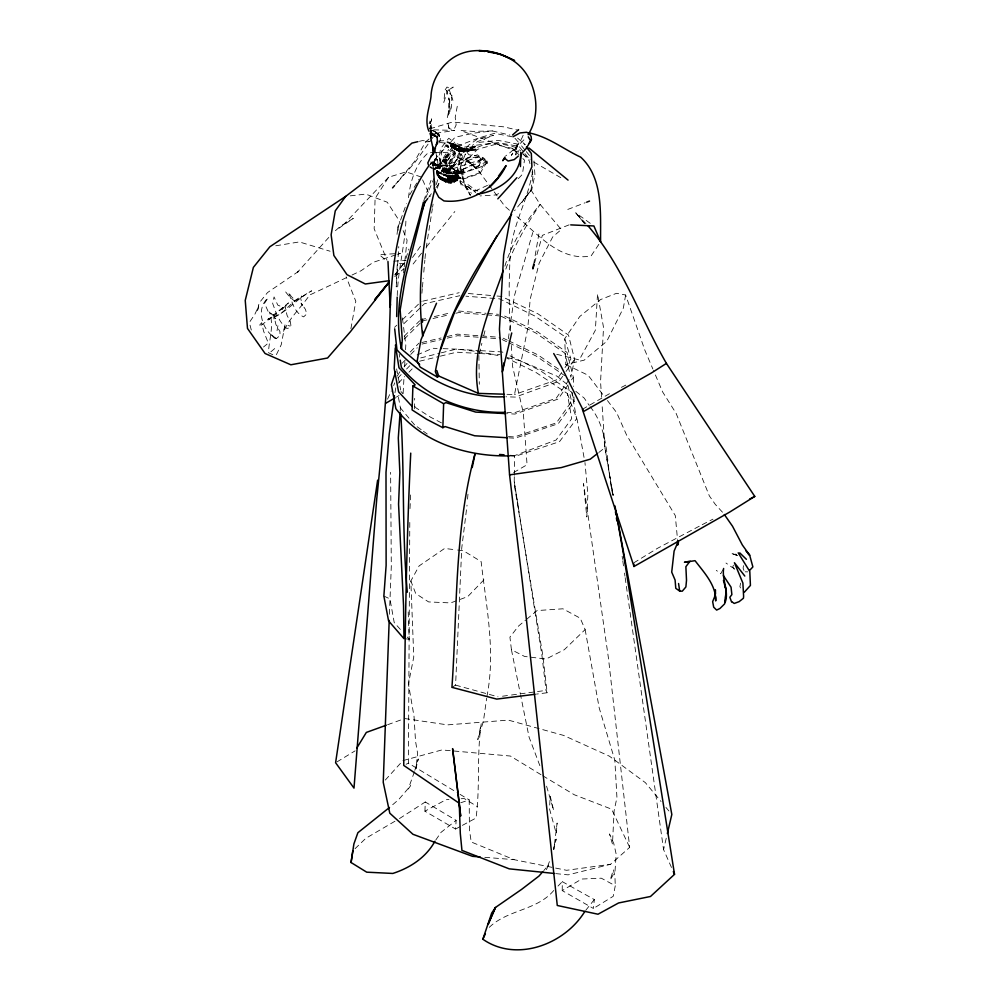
<?xml version="1.0" encoding="UTF-8"?>
<svg xmlns="http://www.w3.org/2000/svg" width="1000" height="1000" viewBox="0 0 1000 1000"><rect width="100%" height="100%" fill="white"/><g stroke="black" fill="none" stroke-linecap="round" stroke-linejoin="round"><path stroke-width="0.75" stroke-dasharray="5 3.75" d="M409.787 522.45L408.413 763.162L458.713 793.55M432.987 166.513L432.5 159.213M429.562 128.737L431.062 128.663L430.025 128.425L430.737 125.075L429.338 126.037M562.225 890.6L562.288 881.65L594.325 899.575L593.4 908.475L562.225 890.6L581.688 879.038L601.3 878.188L615.275 885.75L613.225 896.3L593.4 908.475M453.787 173.088L455.163 173.938L455.462 172.175L452.188 173.85L449.025 172.8L446.938 170.837L446.562 168.375L447.55 168.8L449.025 172.8L451.425 173.863L455.575 170.2L460.112 170.65L460.788 171.95L463.925 170.662C458.3 174.213 452.475 169.513 448.9 165.35M514.3 476.763L514.175 484.338L543 656.462L547.163 692.75L536.475 694.1M514.325 475.25L514.65 455.588L556.125 440.025L571.712 418.638L567.362 393.55L536.237 372.6L507 358.125M449.113 165.25L451.125 166.475L452.638 169.037L456.812 171.438C466.525 172.1 451.8 174.125 449.025 172.8L446.938 170.837L446.562 168.375L447.425 171.562L452.188 173.85M397.25 295.587C397.825 269.962 405.15 245.037 405.962 219.3M414.325 408.812L414.688 398.338M433.575 166.238L433.675 163.375L433.475 166.3M389.412 614.25L391.3 566.413L390.625 472.325M440.112 163.762L441.775 150.875L445.425 146.213M424.925 811.213L425.275 801.975L456.138 820.362L455.575 829.038L424.925 811.213L445.938 799.712L448.988 799.525M460.538 171.912L464.5 172L456.812 171.438M435.5 152.825L435.7 148.25L436.525 157.762L433.913 162.825L436.15 167.562M410 508.6L410.65 494.938M440.05 164.15L440.262 159.85L439.938 164.1M440.988 163.2L439.312 165.888M437.275 134.963L438.575 134.05L431.275 130.15M403.125 393.212L404.075 376.15M404.6 366.838L404.95 360.637M405.55 349.775L405.812 345.125L403.375 325.487M451.938 687.35L455.588 685.125L461.75 548.05L467.038 505.175M400.2 410.913L400.412 407.912L397.887 394.375M467.55 499.125L468.062 493.062M421.9 293.263L422.3 288.738M422.438 287.238L423.25 278.2M423.787 272.175L424.862 260.138M425 258.625L425.675 251.1M397.013 234.363L398.075 225.812L398.225 230.275M462.4 825.362L476.025 818.037C480.275 786.762 476.575 755.025 481.238 723.637L477.8 739.613L483.4 721.263L486.65 698.238M517.112 144.8L515.825 154.987L517.112 144.8L518.45 152.213M457.125 173.837L460.062 156.075L461.912 153.7M430.913 129.5L431.625 118.85L430.225 127.1M394.75 275.025L404.712 262.275L407.062 240.125L402.5 229.163M403.537 272.887L404.038 268.4M404.2 266.913L404.7 262.425L408.875 249.013M346.587 277.587L309.513 295.113C301.075 307.875 289.163 317.712 283.45 332.275L285.212 323.837L281.238 344.725L276.325 354.837L273.25 354.95L268.45 352.7C269.075 338.913 274.375 325.688 269.363 312.013L275.788 318.625L267.887 319.212C285.475 314.812 295.963 298.788 311.663 290.825L292.987 302.4L280.163 314.325L267.938 319.387L274.4 315.212L268.712 312.75L264.513 303.387L267.975 297.925C254.925 309.85 262.887 331.15 276.188 338.663L280.062 335.538L279.925 331.55L275.95 324.613L274.212 317.325L275.312 314.538L283.337 307.462L277.775 305.1L274.062 296.938L272.663 303.463C275.963 312.362 278.988 322.438 286.863 328.475L288.938 328.013L290.925 325.6L290.387 321.788L287.062 315.387L285.363 307.875L286.15 305.125L282.05 309.35L288.475 302.9L272.875 315.512L274.4 315.212L261.625 324.963L258.738 326.188L261.675 322.688L263.525 330.962L268.312 343.088L263.512 347.013M408.475 197.7C410.25 181.337 415.6 163.95 428.288 152.725L432.837 152.637M533.987 160.963L534.925 174.7L531.825 189.462L521.625 202.6L531.013 190L533 175.625L532.5 169.613M486.863 696.7C495.9 651.875 486.213 606.362 481.138 561.587L463.4 550.737L457.625 550.037M447.425 171.562L449.35 168.088L446.925 168.675L446.55 170.037L453.525 174.075M506.975 394.3L514.487 394.538L527.788 328.137L530.175 299.25L539.125 263.25L552.688 236.95L561.3 229.525L540.163 204.438L531.013 190M426.15 248.075L427.337 240.5M427.575 238.988L432.35 208.713M432.587 207.2L433.075 204.163M434.525 133.287L437.463 133.375L440.025 137.537L438.575 134.05L437.225 134.012L434.588 131.387M394.963 392.75L395.962 386.838M440.662 163.562L439.038 157.688L440.55 148.7L448.762 138.238L454.738 142.575M533.663 264.35L538.862 233.95M625.638 295.012L623.337 308.1L606.8 341.262L584.188 360.15L565.8 364.513L564.675 338.762L579.725 316.55L600.5 299.6L616.475 293.312L625.638 295.012L644.912 350.337L652.862 369M450.225 169.5L450.725 166.637L453.088 168L450.225 169.5L452.075 167.512M743.525 565.65L743.088 568.125L744.3 571.3M350.9 328.725L355.812 301.288L346.175 276.825M508.35 338.725L514.4 295.8L532.788 232.5M277.025 330.65L278.488 322.713M457.262 106.287L455.213 117.387L456.15 124.938L454.35 128.787L451.875 129.425L449.075 128.512L447.812 122.925L449.062 128.5M454.562 150.912L453.188 158.387L446.475 166.45M455.5 152.725L454.4 158.7L448.65 165.613M438.787 165.225L434.562 163.463L434.412 160.3L434.562 163.463L437.113 165.675M740.588 583.138L739.9 586.613L742.1 591.3M497 296.025L501.55 296.425L538.062 313.888L568.513 335.087L574.587 359.338L570.837 377.175L564.75 353.038L535.475 332.8L500.588 316M671.488 867.475L663.575 849.613L666.325 837.9M446.938 170.837L447.55 168.8M430.3 128.925L429.663 128.963M479.237 353.913L481.875 343.3M483.75 335.712L485.637 328.125M423.8 200.675L430.988 180.375M440.688 164.312L441.375 161.825M532.537 171.725C528.362 198.85 513.1 223.688 510.5 251.562C508.75 278 508.75 304.462 510.5 330.9M534.538 263.062L542.388 235.338L569.188 224.825M553.3 849.1L556.175 839.112L553.787 849.488L557.125 823.037L556.25 833.475L549.475 808.725L550.25 796.25L553.663 810.462L546.05 784.362M414.412 771.762L408.275 789L410.675 785.6L398.8 799.438L390.65 806.475M414.837 770.337L418.288 758.962L415.887 768.8L417.6 753.363L415.525 741.15L414.025 716.35L408.438 683.95L413.762 657.038L410.85 580.975L419.137 565.9L444.613 548.45L456.175 549.862M436.7 165.312L435.7 165.037L438.15 165L436.062 164.55L434.288 166.275L433.688 161.825L434.825 159.613L433.913 162.825L434.95 165.538L436.175 166.2L434.087 162.037L436.637 155.3L436.388 159.8L434.225 159.213L437.537 159.775L438.062 165.275M436.25 184.587L438.512 177.3M437.337 188.212L439.562 181.075M397.587 228.363L406.512 203.625M504.875 266.137C511.95 243.312 524.675 222.512 540.163 204.438C525.788 225.475 512.962 247.613 504.862 271.9M549.412 861.612L546.388 869.737L548.55 865.075L543.787 870.55M456.975 175.263L466.775 150.5M393.688 385.525L394.712 382.85M397.25 376.15L400.213 371.238M451.525 167.288L455.125 170.475L460.513 172.475L453.3 169.163L451.125 166.475L451.337 164.4L451.525 167.288L450.4 170.1L460.613 152.688M733.438 565.175L732.463 567.612L726 563.038M425.625 198.188L433.975 178.438M467.05 152.213L468.775 154.7L481.488 156.988L476.35 168.8L470.062 163.025L456.712 157.463L459.387 152.387M463.2 179.125L480.012 173.487L487.425 161.175L482.7 157.3L477.575 169.112L467.488 159.938L458.612 157.587L454.588 157.325L450.3 159.738L447.713 163.487M443.65 172.812L445.913 167.725M444.875 173.113L447.7 166.762M387.525 399.2L391.3 390.975M523.162 135.25C519.837 143.7 513.275 150.762 505.788 155.775M438.9 143.112L440.163 140.575L440.487 136.163L434.75 131.537L430.913 130.275L434.613 131.275L438.875 134.537L439.125 136.25L434.75 131.537M429.9 121.875L429.075 123.4L430.55 123.362L429.762 119.425L430.55 123.362M722.913 569.775L720.75 573.737L716.312 570.35M441.163 171.85L443.375 167.862M443.825 171.55L447.5 165.012M448.225 163.7L455.25 152.812M429.012 139.025L425.575 141.912L414.513 161.513L395.55 184.288M444.688 157.875L451.625 148.025M453.75 173.938L477.75 161.825L482.7 157.3M517.025 145.65L511.413 155.375L516.663 147.137L525.625 138.1M446.438 157.637L449.55 152.287L453.35 150.488M409.663 194.9L419.05 179.163M443.263 158.1L448.7 149.462M454.175 173.188L448.9 173.863L445.175 171.725L444.25 167.625L442.638 167.537L443.975 173.025M421.325 177.062L406.1 171.85L388.575 177.237L375.1 198.425L374.162 228.775L387 260.2M598.862 244.312L591.075 255.975C558.737 261.837 536.65 232.362 514.113 214.338M447.775 159.875L453.675 151.237M435.8 840L441.075 832.312L456.138 820.362M561.663 372.488L556.613 379.85L514.487 394.538M565.025 367.587L570.913 359L564.075 336.1L534.475 315.837L499.6 298.875L465.938 296.188M569.113 379.65L556.237 398.212L514.375 412.775L506.788 412.388M445.425 159.062L452.7 148.625M567.962 384.975L558.112 399.05L514.963 414.062L507.413 413.688M571.538 379.85L573.337 377.3L567.013 352.388L537.288 331.65L501.55 314.575M429.975 127.263L431.2 126.762L431.3 128.963L430.025 128.425L431.2 126.762L430.737 125.075M562.625 376.35L559.212 381.2L515.325 397.088L506.037 396.788M566.038 371.488L574.587 359.338M412.512 257.488L422.337 243.637M430.487 128.938L431.075 128.112M444.25 167.625L443.1 169.237L445.175 171.725L451.225 173.438M573.962 397.025L574.113 401.587L558.263 423.7L515.013 438.225L508.812 437.85M433.162 137.075L414.938 162.413L396.625 183.25M447.287 157.6L452.837 150.2M428.638 197.362L431.362 193.738M435.913 187.688L440.462 181.65M413.113 264.025L421.662 253.025M426.413 246.912L454.837 211.537M466.538 147.75L468.4 145.375L477.287 139.1L493.462 135.387L477.362 141.675L472.362 145.387M445.125 157.938L449.55 152.287L434.363 152.6M439.575 164.488L441.025 162.662L441.138 163.525M395.087 274.475L404.712 262.275M585.737 910.325L594.325 899.575M531.825 189.462L514.562 210.725M457.837 174.513L461.788 171.062L454.212 175.25M446.562 161.65L454.988 151.5M404.113 366.788L407.025 363.438M328.787 237.425L297.375 272.362L300.262 270.212L267.525 292.562L259.1 303.05L257.275 311.8L258.7 306.05L254.8 314.4L250.125 321.3L250.012 325.087L251.762 331.788M385.312 780.037L400.863 762.887M428.663 166.05L444.913 148.338M451.012 141.688L455.075 137.262L473.663 133.162L492.312 130.938L509.963 135.075M518.375 178.625L522.425 174.275L524.462 160.1L520.125 155.85M388.575 177.237L344.062 224.15L339.062 228.05L353.325 218.425L340.95 225.888L333.988 231.912M447.062 173.438L465.562 153.963M553.75 890.487C537.025 910.6 507.438 909.513 489.188 927.438M558.013 886.062L562.288 881.65M398.338 383.162L404.712 376.575M408.963 372.188L412.15 368.888M483.888 579.875L467.713 596.613L457.75 600.288M397.887 377.95L401.138 374.613M406.562 369.038L409.812 365.688M410.288 352L418.862 343.212M402.05 363.35L405.312 360.012M410.737 354.45L417.262 347.775M404.212 336.238L419.625 320.825M404.237 339.087L420.238 323.075M394.538 327.362L396.763 325.2M402.312 319.825L421.2 301.525M403.738 323.837L421.188 306.913M422.287 305.85L424.462 303.738L459.812 295.7M526.675 619.25L537.075 610.575L562.925 608.8L580.237 618.2L585.138 629.575L564.312 649.712L546.062 659.038L524.587 656.45L511.438 649.737L509.925 637.137L518.587 625.988L525.525 620.212M355.025 848.713L365.825 838.3L398.15 819.362M432.4 162.775L430.7 164.375L431.112 161.213L432.4 162.775L432.8 165.8L437.025 164.775M437.975 165.287L438.675 164.613L437.738 164.913M448.862 171.725L453.175 172.05L456.025 173.925L457.375 172.725L455.163 173.938M555.725 873.6L568.125 874.862L610.6 864.275L629.675 847.362L608.538 658.763L583.525 483.6L586.788 516.962L587.888 494.475L584.963 462.537M394.738 276.675L403.663 268.9M274.713 348.575L270.262 352.337L268.45 352.7M457.062 174.688L458.938 173.15L457.388 173.375M446.925 168.675L448.462 171.7L451.238 169.725L446.55 170.037M598.8 452.488L604.913 447.7L601.962 403.225M460.675 173.812L479.812 167.375L487.425 163.038L482.7 159.162L476.425 163.825L461.688 169.838M747.7 571.85L745.175 571.812M455.312 175.338L461.788 171.062M399.475 818.562L425.275 801.975M294.35 300.912L301.737 295.988L300.663 298.25L302.375 305.363L301.062 303.1L305.487 309.4L306.712 314.012L303.625 316.887C294.088 312.462 291.95 301.337 288.5 292.35L291.512 296.788L295.663 300.438L294.35 300.912L289.375 296.675L285.113 291.225M449.663 173.438L446.525 172.562L447.438 172.262L443.512 169.95L444.513 169.338L443.1 169.237L442.638 167.537M582.388 409.312L610.662 393.013M452.638 169.037L453.3 169.163M633.837 562.812L657.337 548.4L700.875 525.363M336.9 761.938L355.112 750.85M455.062 173.275L460.112 170.65M396.4 397.088L399.087 395.538M513.6 472.525L527.062 464.762L523.337 412.975L512.5 366.05L511.287 344.65M455.725 174.75L458.363 173.25M455.575 829.038L461.037 826.1M498.6 193.575L496.012 194.963L480.05 195.925M702.212 524.675L712.95 519.175M621.375 387.362L628.15 383.938M477.587 147.375C490.337 140.825 504.975 144.15 518.013 148.112L520.812 151.225M487.425 161.175L467.013 171.588L457.013 173.825M406.075 764.287L408.413 763.162M352 275.038L361.012 270.775L373.288 262.3L396.125 254.775M442.537 170.037L441.475 170.525L443.188 171.962M487.5 185.375L476.225 190.487L468.05 184.675L458.4 180.362L462.912 185.275L468.575 187.075L475.55 192.3L472.962 189.95L477.863 190.837L471.875 190.438L468.575 187.075L464.3 185.175L470.275 195.162C464.513 184.788 459.975 173.525 459.188 161.562L464.762 184.188L470.275 195.162M417.113 354.938L432.7 348.275L437.137 348.438M450.475 166.762L451.125 166.475L453 168.812M461.287 174.95L464 173.863M456.025 173.925L458.475 172.95L455.575 170.2M457.05 146.287L478.175 138.15L494.65 133.3L513.987 137.15M567.788 209.425L585.188 202.738M456.337 600.812L450.65 602.913L428.625 601.925L415.75 593.625L410.85 580.975M387.65 724.725L401.85 719.575M460.675 802.788L469.212 799.9L469.412 829.575L471.225 841.988L514.075 859.663L566.587 870.3L610.6 864.275M397.55 254.312L400.4 253.363L379.263 254.662L386.4 260.637M449.462 163.787L477.475 154.812L486.2 160.863L478.8 173.175L461.975 178.812M450.688 165.95L478.688 156.975L487.425 163.038M449.462 167.25L460.487 163.9L467.587 157.912L481.488 156.988M429.925 128.787L452.625 122.025L504.05 126.875L518.55 130.375M402.938 760.6L441.912 749.938L510.375 756.038L541.413 774.938M482.7 159.162L450.675 169.412L448.725 167.775M420.737 357.912L439.825 353.188M441.287 352.825L455.975 349.188L478.975 350.55M419.588 361.2L438.85 356.525M440.337 356.163L456.637 352.2L478.325 353.438M419.412 141.3L422.425 140.575L429.862 141.387M421.825 342.512L441.037 337.975M446.95 336.587L457.3 334.137L500.163 337.35M422 344.075L441.325 339.538M447.275 338.137L457.688 335.688L500.737 338.875M422.725 301.175L459.162 292.7M420.725 319.725L426.775 318.325M434.325 316.588L450.962 312.75M422.375 320.938L426.938 319.887M433.025 318.488L449.775 314.65M455.863 313.25L458.913 312.55L485.15 314.725M434.75 160.325L437.537 159.775M464.412 147.113L468.913 146.387M476.413 145.175L498.15 142.625L519.062 146.375L523.987 152.425M275.763 245.787L299.325 241.925L330.1 251.238M435.9 133.275L454.7 130.438L433.225 129.812M502.512 696.213L510.012 695.212M511.512 695.013L546.038 690.413L547.163 692.75M350.3 195.85L365.7 194.088L387.25 202.225L398.5 219.562L400.213 223.675M445.175 171.725L446.262 171.612M478.9 142.363L498.462 140.45L520.55 144.65L525.35 150.475M393.75 261.2L406.1 260.325M425.575 141.912L429.95 141.625M438.688 141.037L445.962 140.562M453.175 172.05L460.788 171.95L459.45 171.938M461.188 798.737L464.237 798.55L477.525 806.725M444.525 171.137L445.588 171.075M449.125 173.637L446.637 173.738L445.138 172.438M492.312 130.938L472.925 131.375L460.675 130.512L521.575 153.262M439.938 163.6L442.175 163.562M443.512 169.95L444.8 170L446.613 173.05L458.4 157.6L455.062 162.062L457.925 157.775L471.287 163.337M443.05 348.65L457.825 349.188L475.725 351.362M450.138 172.838L449.025 172.8L447.188 170.325M404.475 263.587L397.275 263.225L396.25 286.938L398.762 246.612M479.875 353.525L500.025 354.675M480.513 350.65L501.975 351.912L504.787 353.275M509.263 455.887L515.425 456.262L559.513 441.662L576.587 418.825L571.8 392.225L539.812 370.337L506.188 353.963M508.425 436.562L514.438 436.938L556.388 422.875L571.613 401.463L567.312 382.413M510.112 455.25L514.65 455.588M484.812 857.312L514.075 859.663M458.525 311.012L486.175 313.3M487.713 313.438L498.475 314.325M486.688 314.85L499.038 315.863M468.237 293.5L490.95 295.487M405.275 638.8L409.188 639.225L408.162 610.638M440.275 142.525L446 143.188M477.212 351.538L498.038 355.513M404.7 718.55L447.525 724.875L508.363 720.113L563.513 735.387L609.375 756.162L645.362 782.65L661.05 801.513M737.65 555.612L732.087 553.638L736.562 554.362M519.038 154.775L512.525 148.387L494.875 144.512L477.663 149.275L466.625 160.1L461.475 174.7L466.012 186.75L471.438 193.325M506.95 357.562L518.837 360.3L556.775 376.05L568.663 385.6M430.025 128.425L431.062 128.663M288.062 325.55L290.163 326.062M556.725 354.3L579.25 359.95L595.35 330.275L597.537 293.938L603.538 327.5L600.55 381.75L601.562 397.088M455.588 685.125L498.013 696.812M732.087 553.638L738.025 555.7M432.438 130.588L434.762 131.463M457.15 143.75L463.963 146.337M448.475 87.662L446.962 87.013L444.975 90.2L443.8 102.312L447.612 90.962L453.212 87.075L450.138 89.05L448.475 87.662L452.938 100.412M383.862 596.062L389.95 598.888L394.225 622.587L402.212 631.462M565.8 364.513L588.125 375.25L603.75 395.712M503.088 338.137L507.262 340.15M508.663 340.812L537.938 354.9L560.688 370.65M502.088 339.538L507.537 342.175M508.9 342.837L536.138 356.05L564.75 375.7M441.45 422.863L430.613 417.225L416.125 407.938L414.113 405.75M437.612 165.362L434.913 163.95L434.087 162.037M437.587 133.525L438.875 134.537M448.263 169.95L449.875 170.837M533.725 162.037L563.612 179.288M437.225 134.012L438.525 134.8M542.725 775.738L574.312 794.762L611.6 809.163L629.675 847.362M460.025 794.35L469.212 799.9M417.137 426.737L422.2 430.387M423.462 431.287L427.262 434.025M522.788 154.137L530.087 159.4M590.237 223.325L575.675 212.775L584.312 223.388M575.8 391.312L584.125 398L589.212 405.387M517.612 138.1L525.388 144.75M434.613 131.275L438.113 134.238M509.438 210.25L504.775 206.15L500.188 199.975M734.725 569.15L732.675 567.263L735.3 570.588M459.225 152.963L479.1 171.575L499.275 198.738M512.525 148.387L518.413 154.512M585.913 223.637L575.675 212.775L584.812 223.738M401 391.538L403.013 393.725M722.487 512.212L715.275 504.363L709.35 495.887L676.137 413.413L662.638 391.962L653.475 370.438M407.188 637.013L409.188 639.225M514.925 138.225L520.55 144.65M522.663 153.3L529.263 160.825L529.95 163.612M437.8 133.963L439.087 135.488M451.675 172.925L452.725 174.175M414.6 424.913L400.412 407.912L400.588 410.925M439.038 157.688L440.887 159.9M665.95 807.412L668.888 810.95M526.312 151.637L530.15 156.3M524.963 153.625L529.888 159.662M607.438 400.538L616.625 412.575L626.638 435.15L675.288 515.588L677.513 539.438M523.088 142.662L524.775 144.863M446.9 169.975L447.525 170.863M590.062 406.613C610.15 431.225 605.85 465.438 612.775 494.775M442.05 169.625L443.038 171.475M422.6 179.85L430.2 196.6M539.85 765.65L529.062 737.075L520.55 694.912M567.362 393.55L577.163 419.688L584.7 461.075M532.038 171.975L532.737 174.762M572.05 392.512L574.113 401.587M457.7 168.162L458.938 174.288M460.175 180.4L461.1 185M511.438 649.737L520.25 693.4M396.625 368.925L400.712 390.025M603.337 433.2L604.913 447.7L612.987 494.625M585.138 629.575L599.175 707.837L614.85 760.288L616.938 797.562L614.113 810.85L612.463 844.125L609.5 833.95L613.775 843.512L616.175 854.175L614.987 871.625L610.175 880.037L613.413 869.688L614.925 876.338L615.275 885.75M611.325 485.513L613.125 495.588M604.913 447.7L613.088 495.213M399.25 354.288L399.725 357.212M518.538 508.25L514.3 482.025L541.85 654.725L546.038 690.413M622.137 556.3L622.575 559.35M622.788 560.887L623.65 567M624.513 573.1L624.95 576.163M625.163 577.688L663.575 849.613M438.575 134.05L438.75 135.312M402.438 317.925L403.188 323.975M573.337 377.3L573.625 386.4M478.862 355.425L479.312 384.25M448.862 110.188L448.812 113.825L447.188 118.138L448.862 110.188M451.85 95.538L451.388 107.188L450.012 112.125L449.663 100.425L446.312 90.275L451.85 95.538M449.487 102L448.812 113.825L448.8 98.612L449.487 102M276.188 338.663L274.025 337.775L270.663 334.012L276.188 338.663"/><path stroke-width="1.5" d="M431.062 131.488L430.8 138.325L433.612 150.85L433.612 148.65L432.7 154.825M433.612 150.85L433.625 148.2M430.562 130.762L432.438 135.15L431.438 133.312L434.837 134.987L437.287 137.55L437.525 136.363M723.625 568.462C721.688 580.513 729.987 592.2 724.5 603.987L719.912 608.525L716.625 610.075L713.688 607.175L712.65 601.638L714.625 596.825L715.387 589.825L715.5 594M396.675 316.562L397.2 297.087M520.45 166.55L520.825 152.75C521.15 175.975 498.212 191.637 477.05 194.2M395.4 345.037L398.975 367.788L415.15 384.875L412.912 385.988L412.088 409.925L426.575 419.237L442.85 427.688L443.638 403.725L445.875 402.612L475.737 412.1L505.913 413.612M389.2 620.4L383.237 782.325L389.787 813.175L412.95 834.287L472.488 856.325L480.188 856.95M410.737 453.125C405.688 557.112 404.712 661.312 403.738 765.413L459.25 803.263L460.675 816.087L452.587 748.625L459.25 803.263L460.3 833.4L461.938 850.387L509.225 868.85L554.175 873.438M434.5 181.262L434.15 188.8L438.775 197.312L443.938 200.925C469.175 203.762 495.238 188.875 506.062 165.588L498.438 176.225M395.25 347.962L394.2 368.462L398.587 391.838L412.225 406.55M437.013 172L437.587 175.238L437.137 170.787L438.4 175.425L442.587 178.3L443.162 180.362L445.8 181.8L454.338 181.737L458.663 177.987L458.338 176.213L452 176.412L457.837 176.65L460.85 178.375L458.663 177.987L457.512 175.4L447.75 177.35L448.438 175.463L454.188 177.875L458.713 177.138L455.5 175.7L454.637 176.6L452 176.412M377.638 480.163L335.6 762.725L354 788.112L376.737 498.95C383.338 435.188 388.65 371.287 390.2 307.175C392.612 258.188 399.787 207.15 428.663 166.05M433.375 167.775L434.575 185.35M400.1 412.413L398.3 437.95L399.862 472.537L398.562 504.15L403.55 605.75L403.963 638.65L388.575 620.887L383.862 596.062L386.125 565.425L386 472.4L389.237 433.938L394.462 395.7M725.487 598.425L726.025 591.525L725.037 602.125L725.337 599.663M465.363 149.425L467.95 150.562L466.2 149.088L466.05 150.363L466.812 148.875L469.188 149.45L467.95 150.562L463.113 149.075L466.262 150.175L471.938 149.312L467.95 150.562L466.037 149.588L463.725 152.15L462.925 151.163L458.988 151.075L454.263 148.4L453.325 144.162L449.975 143.475L453.525 144.438L450.725 145.9L459.062 150.938L475.988 149.588L463.237 149.537L456.438 145.312M390.475 304.125L390.2 307.175L387.975 261.5M458.338 176.213L452.275 175.7L451.037 181.425L458.088 176.988L446.562 175.95L443.088 174.288M432.438 154.588L433.837 152.812L430.9 156.775M457.4 176.388L457.512 175.4C456.175 177.925 456.962 175.275 447.75 179.262L448.65 182.812L451.438 182.838L440.5 177.512L438.4 175.425L437.55 171.15L438.625 176.55L440.6 179.112L443.162 180.362L438.625 176.55L437.137 170.787M434.925 841.275C425.975 857.537 410.175 867.825 392.825 873.45L366.712 872.175L351.05 862.513L353.9 843.913L357.887 832.712L389.487 807.475M351.05 862.513L352.863 850.788M440.6 179.112L440.3 176.725M533.663 264.35L532.888 268.9L534.125 264.525M472.262 148.088L472.45 147.012L475.238 146.475L472.262 148.088L470.1 147.625L472.45 147.012M503.975 362.863L502.325 371.912L509.562 474.862L522.475 583.088L557.275 905.475L598.013 914.225L618.587 902.962L650.487 896.488L674.525 874.338L623.675 555.15L614.963 505.95M440.763 178.125C446.037 181.6 453.312 180.787 457.762 176.337L455.312 175.338L455.112 176.25L443.8 175.087M472.212 467.587L474.975 454.162M446.35 159.8L445.538 163.4L445.275 161.225L446.35 159.8L442.762 160.413L445.275 161.225M667.362 833.512L671.825 814.488L616.025 511.337M511.737 332.95L502.325 371.912L499.438 329.2L503.663 254.95L511.112 213.65L531.912 166.788L531.325 153.463L526.438 147.05M474.9 454.15C454.288 530.037 457.375 609.438 451.938 687.35L496.75 699.1L534.95 694.287M424.85 201.125L405.688 276.812L400.163 309.938L402.287 339.862L401.488 348.988L419.65 364.375M423.4 202.125C412.225 250.125 390.613 298.988 401.488 348.988L400.887 343.013M584.788 911.513C564.6 944.438 516.337 962.675 482.85 939.225L491.7 913.037L495.475 907.463L521.6 889.388L539.025 876.025L542.825 871.637M678.5 542.438L677.725 545.075L677.575 540.85M433.088 153.012L437.438 142.238L437.163 137.875M456.763 175.662L457.062 179.8L447.75 179.262M458.875 146.825L464.45 149.037L463.237 149.537L462.688 148.737M434.9 188.962C423.263 236.75 416.7 286.775 422.65 335.925M395.662 371.775L391.375 384.65L395.887 408.738C422.287 442.975 467.45 456.662 509.263 455.887M421.875 210.9L425 202.2L427.725 198.575M457.062 179.8L458.088 176.988M503.288 270.462C489.738 309.962 470.312 350.675 478.387 393.387L503.963 394.2M466.05 150.363L470.712 149.938L468.188 151.312L465.2 150.425L459.062 150.938L453.612 147.325L453.725 144.525L447.3 142.062M440.788 349.062L454.9 311.45L496.825 236.012M437.625 141.4L436.337 144.6L437.438 142.238M436.525 303.225L420.962 339.85L417.15 361.062L420.112 367.075L437.5 377.175L438.638 375.962L436.825 370.538M678.25 541.337L674.1 551.087L671.712 572.125L675.088 580.025L675.788 588.337L679.688 591.1L682.262 591.2L685.888 586.95L686.513 580.262L685.875 566.7L690.037 561.15M458.988 151.075L459.375 150.238L466.037 149.588M482.85 939.225L485.4 933.8M456.688 175.825L456.375 176.588L446.562 175.95M442.612 161.525L444 159.088M462.925 151.163L462.512 148.688L458.975 148.95L463.013 150.013L464.35 149.362L462.512 148.688M505.05 157.012L502.825 160.725L504.487 158.162L508.162 161.05L514.237 159.588L518.387 156.012M455.312 175.338L453.963 178.988L454.338 181.737M356.712 748.213L366.337 732.425L386.225 725.238M431.388 155.512L427.812 162.913L428.488 165.075M529.125 143.262L531.462 139.675L531.15 136.537L529.425 133.688L526.675 132.25L520.013 132.938L513.025 136.75M438.525 166.35L439.462 168.5L440.35 167.175L437.775 166.438L440.35 167.175M455.037 149L455.875 148.125L459.375 150.238L455.262 148.675L452.238 143.675M417.912 141.662L411.9 143.112L393.162 160.212L345.675 196.375L335.262 210.85L331.125 234.775L333.875 255.487L346.987 274.662L365.325 283.988L388.812 280.763M528.138 134.688C538.725 118.3 537.875 95.9 529.062 78.737C519.7 59.787 499.288 50.712 478.913 50.613L484.85 51.425M451.625 148.025L453.475 145.562L456.562 145.712M389.312 281.975L350.363 331.775L327.575 358.013L290.85 364.787L265.062 353.488L247.488 328.438L245.238 300.425L253.375 267.387L269.875 246.75L345.675 196.375M389.3 281.775L374.6 299.925L389.175 282.038M511.613 214.288C479.387 262.512 445.45 313.45 435.35 371.562L437.5 377.175M457.512 175.4L456.475 176.6L457.762 176.337M497.825 198.85L516.888 177.688M392.562 187.887L394.588 185.575M453.15 175.863L449.475 176.4L444.75 175.1M749.737 570.262L752.887 566.938L749.688 555.262L742.337 544.975L732.525 526.237L724.338 514.513M522.362 152.537L525.6 149.288L530.7 141.05L528.275 136.812M450.725 145.9L453.325 144.162M512.537 134.975L518.587 129.637M597.587 453.438L590.25 459.175L561.3 467.587L509.562 474.862M587.962 225.8C622.913 265.912 640.175 317.787 666.413 363.4L651.488 372.938L583.775 411.375L561.112 366.388L553.725 353.55M744.388 592.137L750.425 585.438L749.8 571.512L738.188 552.8M666.413 363.4L754.762 496.413L729.575 512.15L633.987 566.487L582.388 409.312M441.525 165.512L434.513 168.863L441.525 165.512L447.688 165.463L445.5 165.325L447.35 166M385.637 403.312L395.05 397.875M749.638 499.087L754.762 496.413M442.85 427.688L445.087 426.562L474.675 435.775L507.262 437.75M453.875 146.613L455.675 146.688L453.725 144.525L455.675 146.688M586.638 202.188L589.538 201.075M457.362 175.95L448.825 176.25M437.488 167.075L438.975 166.6L439.462 168.5M442.863 165.463L434.513 168.863M458.975 148.95L464.288 149M463.175 150.738L465.2 150.425M459.062 150.938L463.013 150.013M457.4 180.338L454.5 180.938L447.25 178.5M688.637 561.438L684.45 562.275L695.05 560.675C704.013 572.5 716.237 585.15 715.7 600.95L715.588 596.788M456.55 178.512L451.062 178.8M438.55 171.7L439.738 173.113L441.175 172.85M462.638 149.512L465.075 150.225M504.487 396.737C464.087 398.738 423.7 379.725 396.962 349.825L394.7 328.85M570.725 224.887L593.888 225.963L600.6 241.725C600.25 213.487 603.6 178.113 580.737 157.188C563.288 149.05 548.138 136.55 528.7 132.825M505.275 412.312C466.538 413.462 426.25 397.725 401.388 367.475L400.2 360.15M449.712 175.538L452.275 175.7M499.513 454.462L504.05 454.8M455.312 144.262L454.438 144.625L455.262 148.675M487.812 51.837L500.05 54.125L514.625 60.637C495.012 50.375 470.125 45.038 450.975 59.275C439.137 68.412 431.45 81.875 430.962 96.925C429.45 108.263 424.15 119.875 428.875 131.15M454 144.525L455.5 144.75M444.075 162.45L446.775 163.125M451.037 181.425L438.625 176.55M439.738 173.113L441.975 173.9M438.638 375.962L478.387 393.387M448.225 181.612L440.5 177.512M430.4 131.225L431.413 134.175L434.738 135.738L431.438 133.312M443.638 403.725L412.912 385.988M432.438 135.15L430.913 132.312L431.413 134.175L435.45 136.425M430.138 166.962L432.025 168.113M442.587 178.3L445.325 179.988L445.8 181.8L443.225 179.312M456.675 145.538L459.012 147.113M731.8 601.7L734.212 603.45L739.112 601.663L743.45 598.225L743.612 596.237L742.887 583.075L734.425 562.725L744.812 576.05M454.525 145.65L453.812 145.075L455.875 148.125M528.825 147.9L568.05 180.1M739.737 552.863L746.388 559.312M466.763 149.938L468.188 151.312M745.925 550.875L749.688 555.262L747.763 553.188M438.4 166.925L439.263 167.875M723.4 575.625L731.038 587.163L731.875 594.6L729.837 597.275L731.525 601.838M437.375 172.5L438.338 174.25M444.938 179.112L445.325 179.988M673.312 871.587L674.525 874.338M452.825 145.225L453.612 147.325M439.725 166.925L439.963 167.675M723.438 580.462L726.3 590.75L724.663 584.963M430.05 133.363L431.312 137.55M430.85 131.9L431.413 134.175M615.438 511.737L615.925 514.825M616.413 517.913L616.888 521M678.562 583.513L679.688 591.1M436 167.113L436.112 168.263M400.763 413.938C404.663 473.338 401.875 532.863 407.312 592.225M433.438 147.3L433.7 152.637M633.888 564.038L633.987 566.487M422.438 319.15L422.512 322.188M422.7 331.325L422.8 335.9M490.475 918.8L488.062 924.45L495.475 907.463L490.475 918.8M498.075 177.887L489.475 187.188L498.075 177.887M447.537 145.588L445.863 145.312L448.413 147.213L447.537 145.588"/></g></svg>
